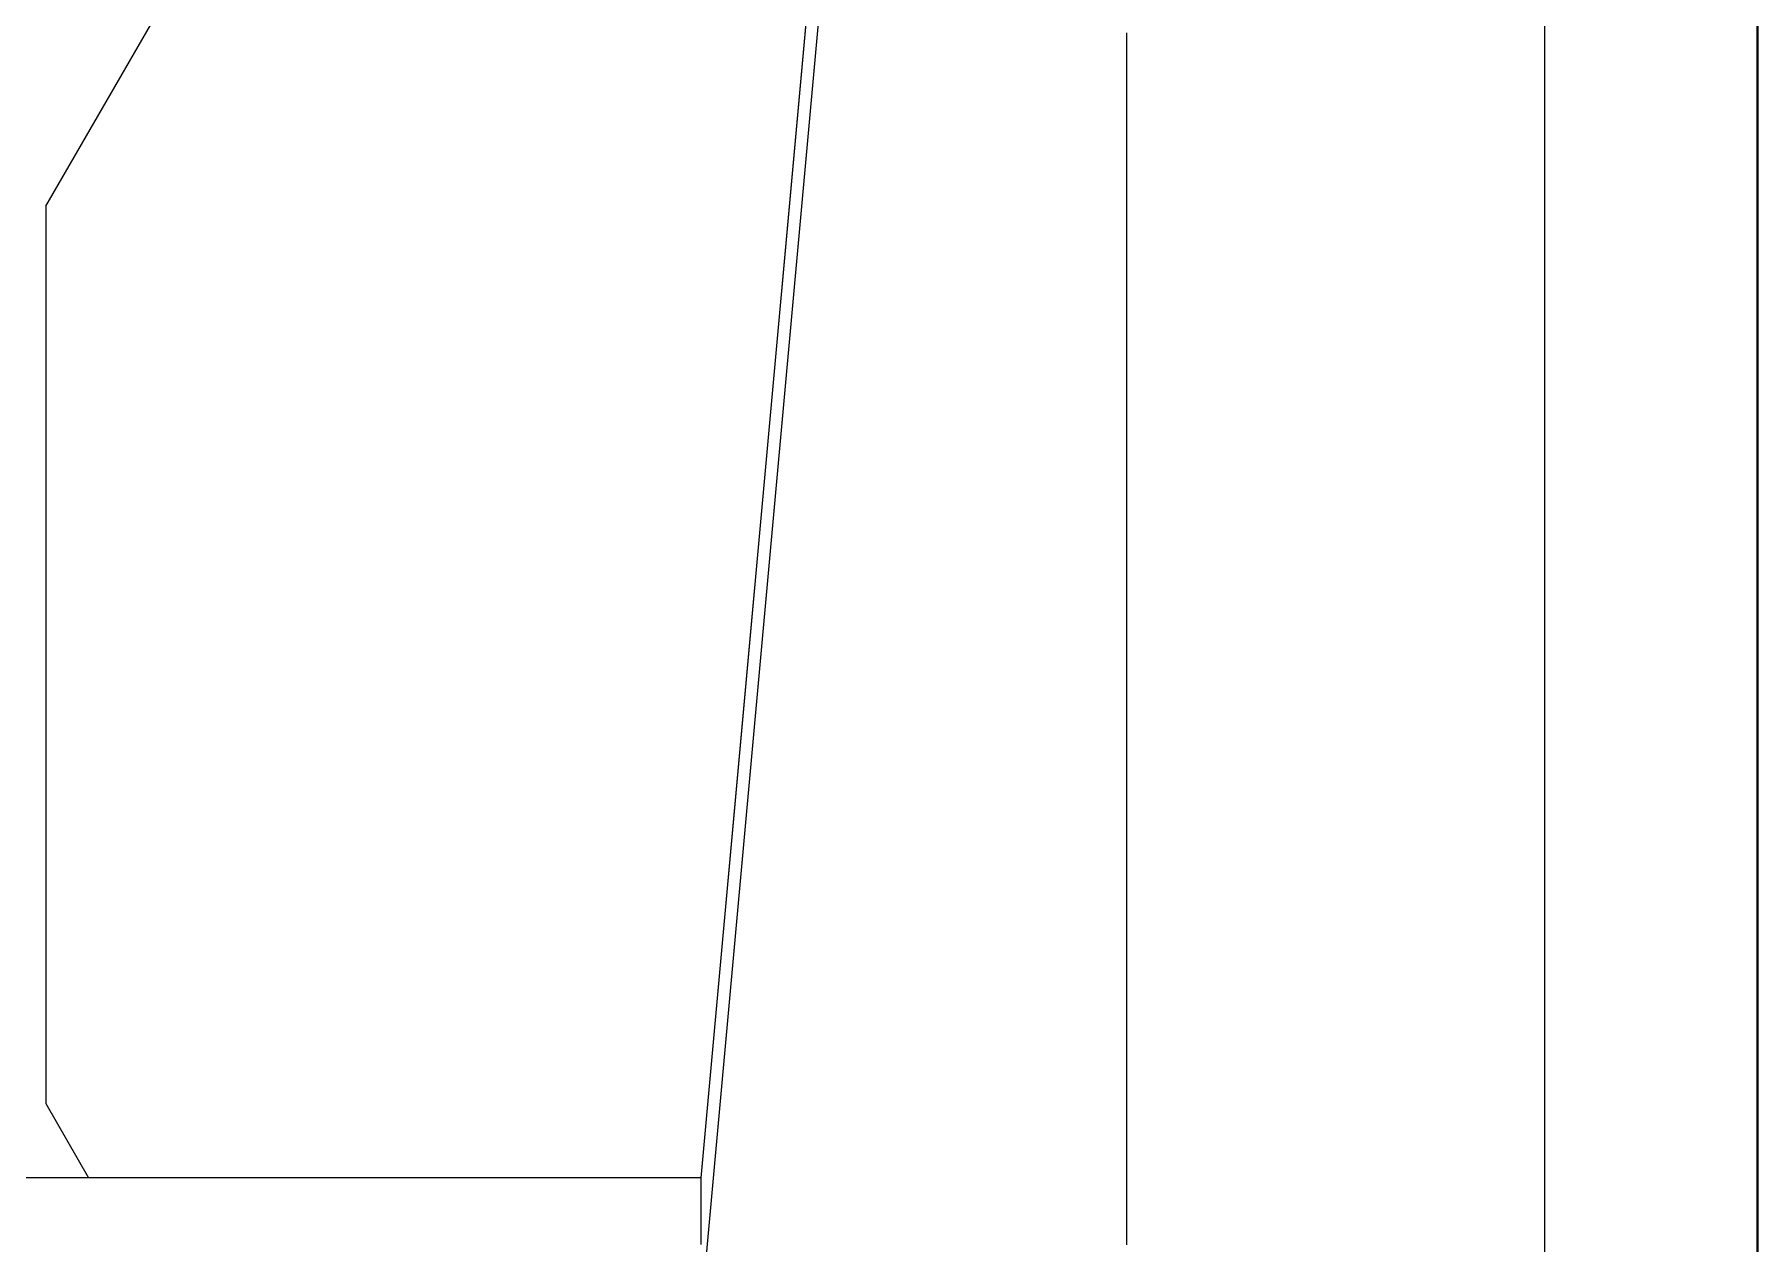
# Model space of a CAD drawing. Extents: x 65572 to 72871, y 30718 to 33858.
# Drawn here: x 65706.455 to 65710.501, y 32295.586 to 32298.425 of the extents above; entities that cross this region are included whole.
import ezdxf

# ---------------------------------------------------------------- set-up
doc = ezdxf.new("R2010")
doc.units = 0
doc.header["$LTSCALE"] = 0.5
doc.header["$MEASUREMENT"] = 0
for name, color, linetype, lineweight in [('Framing', 142, 'CONTINUOUS', 13), ('Layout', 154, 'CONTINUOUS', 5), ('Structure', 7, 'CONTINUOUS', 40)]:
    doc.layers.add(name, color=color, linetype=linetype, lineweight=lineweight)

msp = doc.modelspace()

# ---------------------------------------------------------------- linework, layer by layer
at = {"layer": 'Framing'}
msp.add_line((65710.00134, 32435.914212), (65710.00134, 32239.968035), dxfattribs=at)
at = {"layer": 'Layout', "linetype": 'ByBlock'}
for p, q in [((65708.020239, 32295.739891), (65709.020244, 32306.739945)), ((65708.020239, 32295.739891), (65709.019922, 32306.736403)), ((65709.020244, 32306.431408), (65708.020239, 32295.431354)), ((65706.48091, 32298.02186), (65707.33703, 32299.503606)), ((65706.48091, 32298.02186), (65706.48091, 32295.914488)), ((65706.48091, 32295.914488), (65706.581652, 32295.739891)), ((65708.020239, 32295.739891), (65682.992557, 32295.739891)), ((65708.020239, 32295.739891), (65683.000616, 32295.739891))]:
    msp.add_line(p, q, dxfattribs=at)
for points in [[(65709.019922, 32295.583016), (65709.019922, 32295.589146), (65709.019922, 32295.595275), (65709.019922, 32295.601405), (65709.019922, 32295.607534), (65709.019922, 32295.613664), (65709.019922, 32295.619793), (65709.019922, 32295.625923), (65709.019922, 32295.632052), (65709.019922, 32295.638182), (65709.019922, 32295.644311), (65709.019922, 32295.650441), (65709.019922, 32295.65657), (65709.019922, 32295.6627), (65709.019922, 32295.668829), (65709.019922, 32295.674959), (65709.019922, 32295.681088), (65709.019922, 32295.687218), (65709.019922, 32295.693347), (65709.019922, 32295.699477), (65709.019922, 32295.705607), (65709.019922, 32295.711736), (65709.019922, 32295.717866), (65709.019922, 32295.723995), (65709.019922, 32295.730125), (65709.019922, 32295.736254), (65709.019922, 32295.742384), (65709.019922, 32295.748513), (65709.019922, 32295.754643), (65709.019922, 32295.760772), (65709.019922, 32295.766902), (65709.019922, 32295.773031), (65709.019922, 32295.779161), (65709.019922, 32295.78529), (65709.019922, 32295.79142), (65709.019922, 32295.797549), (65709.019922, 32295.803679), (65709.019922, 32295.809808), (65709.019922, 32295.815938), (65709.019922, 32295.822067), (65709.019922, 32295.828197), (65709.019922, 32295.834326), (65709.019922, 32295.840456), (65709.019922, 32295.846585), (65709.019922, 32295.852715), (65709.019922, 32295.858844), (65709.019922, 32295.864974), (65709.019922, 32295.871103), (65709.019922, 32295.877233), (65709.019922, 32295.883363), (65709.019922, 32295.889492), (65709.019922, 32295.895622), (65709.019922, 32295.901751), (65709.019922, 32295.907881), (65709.019922, 32295.91401), (65709.019922, 32295.92014), (65709.019922, 32295.926269), (65709.019922, 32295.932399), (65709.019922, 32295.938528), (65709.019922, 32295.944658), (65709.019922, 32295.950787), (65709.019922, 32295.956917), (65709.019922, 32295.963046), (65709.019922, 32295.969176), (65709.019922, 32295.975305), (65709.019922, 32295.981435), (65709.019922, 32295.987564), (65709.019922, 32295.993694), (65709.019922, 32295.999823), (65709.019922, 32296.005953), (65709.019922, 32296.012082), (65709.019922, 32296.018212), (65709.019922, 32296.024341), (65709.019922, 32296.030471), (65709.019922, 32296.0366), (65709.019922, 32296.04273), (65709.019922, 32296.048859), (65709.019922, 32296.054989), (65709.019922, 32296.061118), (65709.019922, 32296.067248), (65709.019922, 32296.073378), (65709.019922, 32296.079507), (65709.019922, 32296.085637), (65709.019922, 32296.091766), (65709.019922, 32296.097896), (65709.019922, 32296.104025), (65709.019922, 32296.110155), (65709.019922, 32296.116284), (65709.019922, 32296.122414), (65709.019922, 32296.128543), (65709.019922, 32296.134673), (65709.019922, 32296.140802), (65709.019922, 32296.146932), (65709.019922, 32296.153061), (65709.019922, 32296.159191), (65709.019922, 32296.16532), (65709.019922, 32296.17145), (65709.019922, 32296.177579), (65709.019922, 32296.183709), (65709.019922, 32296.189838), (65709.019922, 32296.195968), (65709.019922, 32296.202097), (65709.019922, 32296.208227), (65709.019922, 32296.214356), (65709.019922, 32296.220486), (65709.019922, 32296.226615), (65709.019922, 32296.232745), (65709.019922, 32296.238874), (65709.019922, 32296.245004), (65709.019922, 32296.251134), (65709.019922, 32296.257263), (65709.019922, 32296.263393), (65709.019922, 32296.269522), (65709.019922, 32296.275652), (65709.019922, 32296.281781), (65709.019922, 32296.287911), (65709.019922, 32296.29404), (65709.019922, 32296.30017), (65709.019922, 32296.306299), (65709.019922, 32296.312429), (65709.019922, 32296.318558), (65709.019922, 32296.324688), (65709.019922, 32296.330817), (65709.019922, 32296.336947), (65709.019922, 32296.343076), (65709.019922, 32296.349206), (65709.019922, 32296.355335), (65709.019922, 32296.361465), (65709.019922, 32296.367594), (65709.019922, 32296.373724), (65709.019922, 32296.379853), (65709.019922, 32296.385983), (65709.019922, 32296.392112), (65709.019922, 32296.398242), (65709.019922, 32296.404371), (65709.019922, 32296.410501), (65709.019922, 32296.41663), (65709.019922, 32296.42276), (65709.019922, 32296.428889), (65709.019922, 32296.435019), (65709.019922, 32296.441149), (65709.019922, 32296.447278), (65709.019922, 32296.453408), (65709.019922, 32296.459537), (65709.019922, 32296.465667), (65709.019922, 32296.471796), (65709.019922, 32296.477926), (65709.019922, 32296.484055), (65709.019922, 32296.490185), (65709.019922, 32296.496314), (65709.019922, 32296.502444), (65709.019922, 32296.508573), (65709.019922, 32296.514703), (65709.019922, 32296.520832), (65709.019922, 32296.526962), (65709.019922, 32296.533091), (65709.019922, 32296.539221), (65709.019922, 32296.54535), (65709.019922, 32296.55148), (65709.019922, 32296.557609), (65709.019922, 32296.563739), (65709.019922, 32296.569868), (65709.019922, 32296.575998), (65709.019922, 32296.582127), (65709.019922, 32296.588257), (65709.019922, 32296.594386), (65709.019922, 32296.600516), (65709.019922, 32296.606645), (65709.019922, 32296.612775), (65709.019922, 32296.618905), (65709.019922, 32296.625034), (65709.019922, 32296.631164), (65709.019922, 32296.637293), (65709.019922, 32296.643423), (65709.019922, 32296.649552), (65709.019922, 32296.655682), (65709.019922, 32296.661811), (65709.019922, 32296.667941), (65709.019922, 32296.67407), (65709.019922, 32296.6802), (65709.019922, 32296.686329), (65709.019922, 32296.692459), (65709.019922, 32296.698588), (65709.019922, 32296.704718), (65709.019922, 32296.710847), (65709.019922, 32296.716977), (65709.019922, 32296.723106), (65709.019922, 32296.729236), (65709.019922, 32296.735365), (65709.019922, 32296.741495), (65709.019922, 32296.747624), (65709.019922, 32296.753754), (65709.019922, 32296.759883), (65709.019922, 32296.766013), (65709.019922, 32296.772142), (65709.019922, 32296.778272), (65709.019922, 32296.784401), (65709.019922, 32296.790531), (65709.019922, 32296.79666), (65709.019922, 32296.80279), (65709.019922, 32296.80892), (65709.019922, 32296.815049), (65709.019922, 32296.821179), (65709.019922, 32296.827308), (65709.019922, 32296.833438), (65709.019922, 32296.839567), (65709.019922, 32296.845697), (65709.019922, 32296.851826), (65709.019922, 32296.857956), (65709.019922, 32296.864085), (65709.019922, 32296.870215), (65709.019922, 32296.876344), (65709.019922, 32296.882474), (65709.019922, 32296.888603), (65709.019922, 32296.894733), (65709.019922, 32296.900862), (65709.019922, 32296.906992), (65709.019922, 32296.913121), (65709.019922, 32296.919251), (65709.019922, 32296.92538), (65709.019922, 32296.93151), (65709.019922, 32296.937639), (65709.019922, 32296.943769), (65709.019922, 32296.949898), (65709.019922, 32296.956028), (65709.019922, 32296.962157), (65709.019922, 32296.968287), (65709.019922, 32296.974416), (65709.019922, 32296.980546), (65709.019922, 32296.986675), (65709.019922, 32296.992805), (65709.019922, 32296.998935), (65709.019922, 32297.005064), (65709.019922, 32297.011194), (65709.019922, 32297.017323), (65709.019922, 32297.023453), (65709.019922, 32297.029582), (65709.019922, 32297.035712), (65709.019922, 32297.041841), (65709.019922, 32297.047971), (65709.019922, 32297.0541), (65709.019922, 32297.06023), (65709.019922, 32297.066359), (65709.019922, 32297.072489), (65709.019922, 32297.078618), (65709.019922, 32297.084748), (65709.019922, 32297.090877), (65709.019922, 32297.097007), (65709.019922, 32297.103136), (65709.019922, 32297.109266), (65709.019922, 32297.115395), (65709.019922, 32297.121525), (65709.019922, 32297.127654), (65709.019922, 32297.133784), (65709.019922, 32297.139913), (65709.019922, 32297.146043), (65709.019922, 32297.152172), (65709.019922, 32297.158302), (65709.019922, 32297.164431), (65709.019922, 32297.170561), (65709.019922, 32297.176691), (65709.019922, 32297.18282), (65709.019922, 32297.18895), (65709.019922, 32297.195079), (65709.019922, 32297.201209), (65709.019922, 32297.207338), (65709.019922, 32297.213468), (65709.019922, 32297.219597), (65709.019922, 32297.225727), (65709.019922, 32297.231856), (65709.019922, 32297.237986), (65709.019922, 32297.244115), (65709.019922, 32297.250245), (65709.019922, 32297.256374), (65709.019922, 32297.262504), (65709.019922, 32297.268633), (65709.019922, 32297.274763), (65709.019922, 32297.280892), (65709.019922, 32297.287022), (65709.019922, 32297.293151), (65709.019922, 32297.299281), (65709.019922, 32297.30541), (65709.019922, 32297.31154), (65709.019922, 32297.317669), (65709.019922, 32297.323799), (65709.019922, 32297.329928), (65709.019922, 32297.336058), (65709.019922, 32297.342187), (65709.019922, 32297.348317), (65709.019922, 32297.354446), (65709.019922, 32297.360576), (65709.019922, 32297.366706), (65709.019922, 32297.372835), (65709.019922, 32297.378965), (65709.019922, 32297.385094), (65709.019922, 32297.391224), (65709.019922, 32297.397353), (65709.019922, 32297.403483), (65709.019922, 32297.409612), (65709.019922, 32297.415434), (65709.019922, 32297.421256), (65709.019922, 32297.427079), (65709.019922, 32297.432901), (65709.019922, 32297.438723), (65709.019922, 32297.444545), (65709.019922, 32297.450367), (65709.019922, 32297.456189), (65709.019922, 32297.462012), (65709.019922, 32297.467834), (65709.019922, 32297.473656), (65709.019922, 32297.479478), (65709.019922, 32297.4853), (65709.019922, 32297.491122), (65709.019922, 32297.496945), (65709.019922, 32297.502767), (65709.019922, 32297.508589), (65709.019922, 32297.514411), (65709.019922, 32297.520233), (65709.019922, 32297.526055), (65709.019922, 32297.531877), (65709.019922, 32297.5377), (65709.019922, 32297.543522), (65709.019922, 32297.549344), (65709.019922, 32297.555166), (65709.019922, 32297.560988), (65709.019922, 32297.56681), (65709.019922, 32297.572633), (65709.019922, 32297.578455), (65709.019922, 32297.584277), (65709.019922, 32297.590099), (65709.019922, 32297.595921), (65709.019922, 32297.601743), (65709.019922, 32297.607565), (65709.019922, 32297.613388), (65709.019922, 32297.61921), (65709.019922, 32297.625032), (65709.019922, 32297.630854), (65709.019922, 32297.636676), (65709.019922, 32297.642498), (65709.019922, 32297.648321), (65709.019922, 32297.654143), (65709.019922, 32297.659965), (65709.019922, 32297.665787), (65709.019922, 32297.671609), (65709.019922, 32297.677431), (65709.019922, 32297.683254), (65709.019922, 32297.689076), (65709.019922, 32297.694898), (65709.019922, 32297.70072), (65709.019922, 32297.706542), (65709.019922, 32297.712364), (65709.019922, 32297.718186), (65709.019922, 32297.724009), (65709.019922, 32297.729831), (65709.019922, 32297.735653), (65709.019922, 32297.741475), (65709.019922, 32297.747297), (65709.019922, 32297.753119), (65709.019922, 32297.758942), (65709.019922, 32297.764764), (65709.019922, 32297.770586), (65709.019922, 32297.776408), (65709.019922, 32297.78223), (65709.019922, 32297.788052), (65709.019922, 32297.793875), (65709.019922, 32297.799697), (65709.019922, 32297.805519), (65709.019922, 32297.811341), (65709.019922, 32297.817163), (65709.019922, 32297.822985), (65709.019922, 32297.828807), (65709.019922, 32297.83463), (65709.019922, 32297.840452), (65709.019922, 32297.846274), (65709.019922, 32297.852096), (65709.019922, 32297.857918), (65709.019922, 32297.86374), (65709.019922, 32297.869563), (65709.019922, 32297.875385), (65709.019922, 32297.881207), (65709.019922, 32297.887029), (65709.019922, 32297.892851), (65709.019922, 32297.898673), (65709.019922, 32297.904495), (65709.019922, 32297.910318), (65709.019922, 32297.91614), (65709.019922, 32297.921962), (65709.019922, 32297.927784), (65709.019922, 32297.933606), (65709.019922, 32297.939428), (65709.019922, 32297.945251), (65709.019922, 32297.951073), (65709.019922, 32297.956895), (65709.019922, 32297.962717), (65709.019922, 32297.968539), (65709.019922, 32297.974361), (65709.019922, 32297.980184), (65709.019922, 32297.986006), (65709.019922, 32297.991828), (65709.019922, 32297.99765), (65709.019922, 32298.003472), (65709.019922, 32298.009294), (65709.019922, 32298.015116), (65709.019922, 32298.020939), (65709.019922, 32298.026761), (65709.019922, 32298.032583), (65709.019922, 32298.038405), (65709.019922, 32298.044227), (65709.019922, 32298.050049), (65709.019922, 32298.055872), (65709.019922, 32298.061694), (65709.019922, 32298.067516), (65709.019922, 32298.073338), (65709.019922, 32298.07916), (65709.019922, 32298.084982), (65709.019922, 32298.090805), (65709.019922, 32298.096627), (65709.019922, 32298.102449), (65709.019922, 32298.108271), (65709.019922, 32298.114093), (65709.019922, 32298.119915), (65709.019922, 32298.125737), (65709.019922, 32298.13156), (65709.019922, 32298.137382), (65709.019922, 32298.143204), (65709.019922, 32298.149026), (65709.019922, 32298.154848), (65709.019922, 32298.16067), (65709.019922, 32298.166493), (65709.019922, 32298.172315), (65709.019922, 32298.178137), (65709.019922, 32298.183959), (65709.019922, 32298.189781), (65709.019922, 32298.195603), (65709.019922, 32298.201426), (65709.019922, 32298.207248), (65709.019922, 32298.21307), (65709.019922, 32298.218892), (65709.019922, 32298.224714), (65709.019922, 32298.230536), (65709.019922, 32298.236358), (65709.019922, 32298.242181), (65709.019922, 32298.248003), (65709.019922, 32298.253825), (65709.019922, 32298.259647), (65709.019922, 32298.265469), (65709.019922, 32298.271291), (65709.019922, 32298.277114), (65709.019922, 32298.282936), (65709.019922, 32298.288758), (65709.019922, 32298.29458), (65709.019922, 32298.300402), (65709.019922, 32298.306224), (65709.019922, 32298.312046), (65709.019922, 32298.317869), (65709.019922, 32298.323691), (65709.019922, 32298.329513), (65709.019922, 32298.335335), (65709.019922, 32298.341157), (65709.019922, 32298.346979), (65709.019922, 32298.352802), (65709.019922, 32298.358624), (65709.019922, 32298.364446), (65709.019922, 32298.370268), (65709.019922, 32298.37609), (65709.019922, 32298.381912), (65709.019922, 32298.387735), (65709.019922, 32298.393557), (65709.019922, 32298.399379), (65709.019922, 32298.405201), (65709.019922, 32298.411023), (65709.019922, 32298.416845), (65709.019922, 32298.422667), (65709.019922, 32298.42849)], [(65708.020239, 32295.584266), (65708.020239, 32295.587542), (65708.020239, 32295.590818), (65708.020239, 32295.594093), (65708.020239, 32295.597369), (65708.020239, 32295.600645), (65708.020239, 32295.603921), (65708.020239, 32295.607197), (65708.020239, 32295.610472), (65708.020239, 32295.613748), (65708.020239, 32295.617024), (65708.020239, 32295.6203), (65708.020239, 32295.623576), (65708.020239, 32295.626852), (65708.020239, 32295.630127), (65708.020239, 32295.633403), (65708.020239, 32295.636679), (65708.020239, 32295.639955), (65708.020239, 32295.642343), (65708.020239, 32295.644377), (65708.020239, 32295.646411), (65708.020239, 32295.648444), (65708.020239, 32295.650478), (65708.020239, 32295.652511), (65708.020239, 32295.654545), (65708.020239, 32295.656579), (65708.020239, 32295.658612), (65708.020239, 32295.660646), (65708.020239, 32295.662679), (65708.020239, 32295.664713), (65708.020239, 32295.666747), (65708.020239, 32295.66878), (65708.020239, 32295.670814), (65708.020239, 32295.672847), (65708.020239, 32295.674881), (65708.020239, 32295.676914), (65708.020239, 32295.678948), (65708.020239, 32295.680982), (65708.020239, 32295.683015), (65708.020239, 32295.685049), (65708.020239, 32295.687082), (65708.020239, 32295.689116), (65708.020239, 32295.69115), (65708.020239, 32295.693183), (65708.020239, 32295.695217), (65708.020239, 32295.69725), (65708.020239, 32295.699284), (65708.020239, 32295.701318), (65708.020239, 32295.703351), (65708.020239, 32295.705385), (65708.020239, 32295.707418), (65708.020239, 32295.709452), (65708.020239, 32295.711486), (65708.020239, 32295.713519), (65708.020239, 32295.715073), (65708.020239, 32295.715762), (65708.020239, 32295.716451), (65708.020239, 32295.717141), (65708.020239, 32295.71783), (65708.020239, 32295.71852), (65708.020239, 32295.719209), (65708.020239, 32295.719898), (65708.020239, 32295.720588), (65708.020239, 32295.721277), (65708.020239, 32295.721967), (65708.020239, 32295.722656), (65708.020239, 32295.723345), (65708.020239, 32295.724035), (65708.020239, 32295.724724), (65708.020239, 32295.725413), (65708.020239, 32295.726103), (65708.020239, 32295.726792), (65708.020239, 32295.727482), (65708.020239, 32295.728171), (65708.020239, 32295.72886), (65708.020239, 32295.72955), (65708.020239, 32295.730239), (65708.020239, 32295.730929), (65708.020239, 32295.731618), (65708.020239, 32295.732307), (65708.020239, 32295.732997), (65708.020239, 32295.733686), (65708.020239, 32295.734375), (65708.020239, 32295.735065), (65708.020239, 32295.735754), (65708.020239, 32295.736444), (65708.020239, 32295.737133), (65708.020239, 32295.737822), (65708.020239, 32295.738512), (65708.020239, 32295.739201), (65708.020239, 32295.739891)]]:
    msp.add_lwpolyline(points, dxfattribs=at)
at = {"layer": 'Layout', "linetype": 'ByBlock', "flags": 128}
for points in [[(65709.020244, 32295.582966), (65709.020244, 32295.589097), (65709.020244, 32295.595229), (65709.020244, 32295.60136), (65709.020244, 32295.607492), (65709.020244, 32295.613623), (65709.020244, 32295.619755), (65709.020244, 32295.625886), (65709.020244, 32295.632018), (65709.020244, 32295.638149), (65709.020244, 32295.644281), (65709.020244, 32295.650412), (65709.020244, 32295.656544), (65709.020244, 32295.662675), (65709.020244, 32295.668807), (65709.020244, 32295.674938), (65709.020244, 32295.68107), (65709.020244, 32295.687201), (65709.020244, 32295.693333), (65709.020244, 32295.699464), (65709.020244, 32295.705595), (65709.020244, 32295.711727), (65709.020244, 32295.717858), (65709.020244, 32295.72399), (65709.020244, 32295.730121), (65709.020244, 32295.736253), (65709.020244, 32295.742384), (65709.020244, 32295.748516), (65709.020244, 32295.754647), (65709.020244, 32295.760779), (65709.020244, 32295.76691), (65709.020244, 32295.773042), (65709.020244, 32295.779173), (65709.020244, 32295.785305), (65709.020244, 32295.791436), (65709.020244, 32295.797568), (65709.020244, 32295.803699), (65709.020244, 32295.809831), (65709.020244, 32295.815962), (65709.020244, 32295.822094), (65709.020244, 32295.828225), (65709.020244, 32295.834357), (65709.020244, 32295.840488), (65709.020244, 32295.84662), (65709.020244, 32295.852751), (65709.020244, 32295.858883), (65709.020244, 32295.865014), (65709.020244, 32295.871146), (65709.020244, 32295.877277), (65709.020244, 32295.883409), (65709.020244, 32295.88954), (65709.020244, 32295.895672), (65709.020244, 32295.901803), (65709.020244, 32295.907935), (65709.020244, 32295.914066), (65709.020244, 32295.920198), (65709.020244, 32295.926329), (65709.020244, 32295.932461), (65709.020244, 32295.938592), (65709.020244, 32295.944724), (65709.020244, 32295.950855), (65709.020244, 32295.956987), (65709.020244, 32295.963118), (65709.020244, 32295.96925), (65709.020244, 32295.975381), (65709.020244, 32295.981513), (65709.020244, 32295.987644), (65709.020244, 32295.993776), (65709.020244, 32295.999907), (65709.020244, 32296.006039), (65709.020244, 32296.01217), (65709.020244, 32296.018302), (65709.020244, 32296.024433), (65709.020244, 32296.030565), (65709.020244, 32296.036696), (65709.020244, 32296.042827), (65709.020244, 32296.048959), (65709.020244, 32296.05509), (65709.020244, 32296.061222), (65709.020244, 32296.067353), (65709.020244, 32296.073485), (65709.020244, 32296.079616), (65709.020244, 32296.085748), (65709.020244, 32296.091879), (65709.020244, 32296.098011), (65709.020244, 32296.104142), (65709.020244, 32296.110274), (65709.020244, 32296.116405), (65709.020244, 32296.122537), (65709.020244, 32296.128668), (65709.020244, 32296.1348), (65709.020244, 32296.140931), (65709.020244, 32296.147063), (65709.020244, 32296.153194), (65709.020244, 32296.159326), (65709.020244, 32296.165457), (65709.020244, 32296.171589), (65709.020244, 32296.17772), (65709.020244, 32296.183852), (65709.020244, 32296.189983), (65709.020244, 32296.196115), (65709.020244, 32296.202246), (65709.020244, 32296.208378), (65709.020244, 32296.214509), (65709.020244, 32296.220641), (65709.020244, 32296.226772), (65709.020244, 32296.232904), (65709.020244, 32296.239035), (65709.020244, 32296.245167), (65709.020244, 32296.251298), (65709.020244, 32296.25743), (65709.020244, 32296.263561), (65709.020244, 32296.269693), (65709.020244, 32296.275824), (65709.020244, 32296.281956), (65709.020244, 32296.288087), (65709.020244, 32296.294219), (65709.020244, 32296.30035), (65709.020244, 32296.306482), (65709.020244, 32296.312613), (65709.020244, 32296.318745), (65709.020244, 32296.324876), (65709.020244, 32296.331008), (65709.020244, 32296.337139), (65709.020244, 32296.343271), (65709.020244, 32296.349402), (65709.020244, 32296.355534), (65709.020244, 32296.361665), (65709.020244, 32296.367797), (65709.020244, 32296.373928), (65709.020244, 32296.380059), (65709.020244, 32296.386191), (65709.020244, 32296.392322), (65709.020244, 32296.398454), (65709.020244, 32296.404585), (65709.020244, 32296.410717), (65709.020244, 32296.416848), (65709.020244, 32296.42298), (65709.020244, 32296.429111), (65709.020244, 32296.435243), (65709.020244, 32296.441374), (65709.020244, 32296.447506), (65709.020244, 32296.453637), (65709.020244, 32296.459769), (65709.020244, 32296.4659), (65709.020244, 32296.472032), (65709.020244, 32296.478163), (65709.020244, 32296.484295), (65709.020244, 32296.490426), (65709.020244, 32296.496558), (65709.020244, 32296.502689), (65709.020244, 32296.508821), (65709.020244, 32296.514952), (65709.020244, 32296.521084), (65709.020244, 32296.527215), (65709.020244, 32296.533347), (65709.020244, 32296.539478), (65709.020244, 32296.54561), (65709.020244, 32296.551741), (65709.020244, 32296.557873), (65709.020244, 32296.564004), (65709.020244, 32296.570136), (65709.020244, 32296.576267), (65709.020244, 32296.582399), (65709.020244, 32296.58853), (65709.020244, 32296.594662), (65709.020244, 32296.600793), (65709.020244, 32296.606925), (65709.020244, 32296.613056), (65709.020244, 32296.619188), (65709.020244, 32296.625319), (65709.020244, 32296.631451), (65709.020244, 32296.637582), (65709.020244, 32296.643714), (65709.020244, 32296.649845), (65709.020244, 32296.655977), (65709.020244, 32296.662108), (65709.020244, 32296.66824), (65709.020244, 32296.674371), (65709.020244, 32296.680503), (65709.020244, 32296.686634), (65709.020244, 32296.692766), (65709.020244, 32296.698897), (65709.020244, 32296.705029), (65709.020244, 32296.71116), (65709.020244, 32296.717291), (65709.020244, 32296.723423), (65709.020244, 32296.729554), (65709.020244, 32296.735686), (65709.020244, 32296.741817), (65709.020244, 32296.747949), (65709.020244, 32296.75408), (65709.020244, 32296.760212), (65709.020244, 32296.766343), (65709.020244, 32296.772475), (65709.020244, 32296.778606), (65709.020244, 32296.784738), (65709.020244, 32296.790869), (65709.020244, 32296.797001), (65709.020244, 32296.803132), (65709.020244, 32296.809264), (65709.020244, 32296.815395), (65709.020244, 32296.821527), (65709.020244, 32296.827658), (65709.020244, 32296.83379), (65709.020244, 32296.839921), (65709.020244, 32296.846053), (65709.020244, 32296.852184), (65709.020244, 32296.858316), (65709.020244, 32296.864447), (65709.020244, 32296.870579), (65709.020244, 32296.87671), (65709.020244, 32296.882842), (65709.020244, 32296.888973), (65709.020244, 32296.895105), (65709.020244, 32296.901236), (65709.020244, 32296.907368), (65709.020244, 32296.913499), (65709.020244, 32296.919631), (65709.020244, 32296.925762), (65709.020244, 32296.931894), (65709.020244, 32296.938025), (65709.020244, 32296.944157), (65709.020244, 32296.950288), (65709.020244, 32296.95642), (65709.020244, 32296.962551), (65709.020244, 32296.968683), (65709.020244, 32296.974814), (65709.020244, 32296.980946), (65709.020244, 32296.987077), (65709.020244, 32296.993209), (65709.020244, 32296.99934), (65709.020244, 32297.005472), (65709.020244, 32297.011603), (65709.020244, 32297.017735), (65709.020244, 32297.023866), (65709.020244, 32297.029998), (65709.020244, 32297.036129), (65709.020244, 32297.042261), (65709.020244, 32297.048392), (65709.020244, 32297.054523), (65709.020244, 32297.060655), (65709.020244, 32297.066786), (65709.020244, 32297.072918), (65709.020244, 32297.079049), (65709.020244, 32297.085181), (65709.020244, 32297.091312), (65709.020244, 32297.097444), (65709.020244, 32297.103575), (65709.020244, 32297.109707), (65709.020244, 32297.115838), (65709.020244, 32297.12197), (65709.020244, 32297.128101), (65709.020244, 32297.134233), (65709.020244, 32297.140364), (65709.020244, 32297.146496), (65709.020244, 32297.152627), (65709.020244, 32297.158759), (65709.020244, 32297.16489), (65709.020244, 32297.171022), (65709.020244, 32297.177153), (65709.020244, 32297.183285), (65709.020244, 32297.189416), (65709.020244, 32297.195548), (65709.020244, 32297.201679), (65709.020244, 32297.207811), (65709.020244, 32297.213942), (65709.020244, 32297.220074), (65709.020244, 32297.226205), (65709.020244, 32297.232337), (65709.020244, 32297.238468), (65709.020244, 32297.2446), (65709.020244, 32297.250731), (65709.020244, 32297.256863), (65709.020244, 32297.262994), (65709.020244, 32297.269126), (65709.020244, 32297.275257), (65709.020244, 32297.281389), (65709.020244, 32297.28752), (65709.020244, 32297.293652), (65709.020244, 32297.299783), (65709.020244, 32297.305915), (65709.020244, 32297.312046), (65709.020244, 32297.318178), (65709.020244, 32297.324309), (65709.020244, 32297.330441), (65709.020244, 32297.336572), (65709.020244, 32297.342704), (65709.020244, 32297.348835), (65709.020244, 32297.354967), (65709.020244, 32297.361098), (65709.020244, 32297.36723), (65709.020244, 32297.373361), (65709.020244, 32297.379493), (65709.020244, 32297.385624), (65709.020244, 32297.391755), (65709.020244, 32297.397887), (65709.020244, 32297.404018), (65709.020244, 32297.41015), (65709.020244, 32297.415974), (65709.020244, 32297.421798), (65709.020244, 32297.427622), (65709.020244, 32297.433446), (65709.020244, 32297.43927), (65709.020244, 32297.445094), (65709.020244, 32297.450918), (65709.020244, 32297.456742), (65709.020244, 32297.462566), (65709.020244, 32297.46839), (65709.020244, 32297.474214), (65709.020244, 32297.480038), (65709.020244, 32297.485862), (65709.020244, 32297.491686), (65709.020244, 32297.49751), (65709.020244, 32297.503334), (65709.020244, 32297.509159), (65709.020244, 32297.514983), (65709.020244, 32297.520807), (65709.020244, 32297.526631), (65709.020244, 32297.532455), (65709.020244, 32297.538279), (65709.020244, 32297.544103), (65709.020244, 32297.549927), (65709.020244, 32297.555751), (65709.020244, 32297.561575), (65709.020244, 32297.567399), (65709.020244, 32297.573223), (65709.020244, 32297.579047), (65709.020244, 32297.584871), (65709.020244, 32297.590695), (65709.020244, 32297.596519), (65709.020244, 32297.602343), (65709.020244, 32297.608167), (65709.020244, 32297.613991), (65709.020244, 32297.619815), (65709.020244, 32297.625639), (65709.020244, 32297.631463), (65709.020244, 32297.637287), (65709.020244, 32297.643111), (65709.020244, 32297.648935), (65709.020244, 32297.654759), (65709.020244, 32297.660583), (65709.020244, 32297.666407), (65709.020244, 32297.672231), (65709.020244, 32297.678055), (65709.020244, 32297.683879), (65709.020244, 32297.689704), (65709.020244, 32297.695528), (65709.020244, 32297.701352), (65709.020244, 32297.707176), (65709.020244, 32297.713), (65709.020244, 32297.718824), (65709.020244, 32297.724648), (65709.020244, 32297.730472), (65709.020244, 32297.736296), (65709.020244, 32297.74212), (65709.020244, 32297.747944), (65709.020244, 32297.753768), (65709.020244, 32297.759592), (65709.020244, 32297.765416), (65709.020244, 32297.77124), (65709.020244, 32297.777064), (65709.020244, 32297.782888), (65709.020244, 32297.788712), (65709.020244, 32297.794536), (65709.020244, 32297.80036), (65709.020244, 32297.806184), (65709.020244, 32297.812008), (65709.020244, 32297.817832), (65709.020244, 32297.823656), (65709.020244, 32297.82948), (65709.020244, 32297.835304), (65709.020244, 32297.841128), (65709.020244, 32297.846952), (65709.020244, 32297.852776), (65709.020244, 32297.8586), (65709.020244, 32297.864424), (65709.020244, 32297.870249), (65709.020244, 32297.876073), (65709.020244, 32297.881897), (65709.020244, 32297.887721), (65709.020244, 32297.893545), (65709.020244, 32297.899369), (65709.020244, 32297.905193), (65709.020244, 32297.911017), (65709.020244, 32297.916841), (65709.020244, 32297.922665), (65709.020244, 32297.928489), (65709.020244, 32297.934313), (65709.020244, 32297.940137), (65709.020244, 32297.945961), (65709.020244, 32297.951785), (65709.020244, 32297.957609), (65709.020244, 32297.963433), (65709.020244, 32297.969257), (65709.020244, 32297.975081), (65709.020244, 32297.980905), (65709.020244, 32297.986729), (65709.020244, 32297.992553), (65709.020244, 32297.998377), (65709.020244, 32298.004201), (65709.020244, 32298.010025), (65709.020244, 32298.015849), (65709.020244, 32298.021673), (65709.020244, 32298.027497), (65709.020244, 32298.033321), (65709.020244, 32298.039145), (65709.020244, 32298.044969), (65709.020244, 32298.050794), (65709.020244, 32298.056618), (65709.020244, 32298.062442), (65709.020244, 32298.068266), (65709.020244, 32298.07409), (65709.020244, 32298.079914), (65709.020244, 32298.085738), (65709.020244, 32298.091562), (65709.020244, 32298.097386), (65709.020244, 32298.10321), (65709.020244, 32298.109034), (65709.020244, 32298.114858), (65709.020244, 32298.120682), (65709.020244, 32298.126506), (65709.020244, 32298.13233), (65709.020244, 32298.138154), (65709.020244, 32298.143978), (65709.020244, 32298.149802), (65709.020244, 32298.155626), (65709.020244, 32298.16145), (65709.020244, 32298.167274), (65709.020244, 32298.173098), (65709.020244, 32298.178922), (65709.020244, 32298.184746), (65709.020244, 32298.19057), (65709.020244, 32298.196394), (65709.020244, 32298.202218), (65709.020244, 32298.208042), (65709.020244, 32298.213866), (65709.020244, 32298.21969), (65709.020244, 32298.225515), (65709.020244, 32298.231339), (65709.020244, 32298.237163), (65709.020244, 32298.242987), (65709.020244, 32298.248811), (65709.020244, 32298.254635), (65709.020244, 32298.260459), (65709.020244, 32298.266283), (65709.020244, 32298.272107), (65709.020244, 32298.277931), (65709.020244, 32298.283755), (65709.020244, 32298.289579), (65709.020244, 32298.295403), (65709.020244, 32298.301227), (65709.020244, 32298.307051), (65709.020244, 32298.312875), (65709.020244, 32298.318699), (65709.020244, 32298.324523), (65709.020244, 32298.330347), (65709.020244, 32298.336171), (65709.020244, 32298.341995), (65709.020244, 32298.347819), (65709.020244, 32298.353643), (65709.020244, 32298.359467), (65709.020244, 32298.365291), (65709.020244, 32298.371115), (65709.020244, 32298.376939), (65709.020244, 32298.382763), (65709.020244, 32298.388587), (65709.020244, 32298.394411), (65709.020244, 32298.400235), (65709.020244, 32298.40606), (65709.020244, 32298.411884), (65709.020244, 32298.417708), (65709.020244, 32298.423532), (65709.020244, 32298.429356)], [(65708.020239, 32295.583635), (65708.020239, 32295.586919), (65708.020239, 32295.590202), (65708.020239, 32295.593485), (65708.020239, 32295.596769), (65708.020239, 32295.600052), (65708.020239, 32295.603335), (65708.020239, 32295.606619), (65708.020239, 32295.609902), (65708.020239, 32295.613185), (65708.020239, 32295.616468), (65708.020239, 32295.619752), (65708.020239, 32295.623035), (65708.020239, 32295.626318), (65708.020239, 32295.629602), (65708.020239, 32295.632885), (65708.020239, 32295.636168), (65708.020239, 32295.639452), (65708.020239, 32295.642024), (65708.020239, 32295.644062), (65708.020239, 32295.6461), (65708.020239, 32295.648138), (65708.020239, 32295.650177), (65708.020239, 32295.652215), (65708.020239, 32295.654253), (65708.020239, 32295.656291), (65708.020239, 32295.65833), (65708.020239, 32295.660368), (65708.020239, 32295.662406), (65708.020239, 32295.664444), (65708.020239, 32295.666483), (65708.020239, 32295.668521), (65708.020239, 32295.670559), (65708.020239, 32295.672597), (65708.020239, 32295.674636), (65708.020239, 32295.676674), (65708.020239, 32295.678712), (65708.020239, 32295.68075), (65708.020239, 32295.682789), (65708.020239, 32295.684827), (65708.020239, 32295.686865), (65708.020239, 32295.688903), (65708.020239, 32295.690942), (65708.020239, 32295.69298), (65708.020239, 32295.695018), (65708.020239, 32295.697056), (65708.020239, 32295.699095), (65708.020239, 32295.701133), (65708.020239, 32295.703171), (65708.020239, 32295.705209), (65708.020239, 32295.707248), (65708.020239, 32295.709286), (65708.020239, 32295.711324), (65708.020239, 32295.713362), (65708.020239, 32295.715016), (65708.020239, 32295.715707), (65708.020239, 32295.716398), (65708.020239, 32295.717089), (65708.020239, 32295.71778), (65708.020239, 32295.718471), (65708.020239, 32295.719162), (65708.020239, 32295.719853), (65708.020239, 32295.720544), (65708.020239, 32295.721234), (65708.020239, 32295.721925), (65708.020239, 32295.722616), (65708.020239, 32295.723307), (65708.020239, 32295.723998), (65708.020239, 32295.724689), (65708.020239, 32295.72538), (65708.020239, 32295.726071), (65708.020239, 32295.726762), (65708.020239, 32295.727453), (65708.020239, 32295.728144), (65708.020239, 32295.728835), (65708.020239, 32295.729526), (65708.020239, 32295.730217), (65708.020239, 32295.730908), (65708.020239, 32295.731599), (65708.020239, 32295.73229), (65708.020239, 32295.732981), (65708.020239, 32295.733672), (65708.020239, 32295.734363), (65708.020239, 32295.735054), (65708.020239, 32295.735745), (65708.020239, 32295.736436), (65708.020239, 32295.737127), (65708.020239, 32295.737818), (65708.020239, 32295.738509), (65708.020239, 32295.7392), (65708.020239, 32295.739891)]]:
    msp.add_lwpolyline(points, dxfattribs=at)
at = {"layer": 'Structure'}
msp.add_line((65710.50134, 32454.149017), (65710.50134, 32220.71433), dxfattribs=at)

doc.saveas('drawing.dxf')
